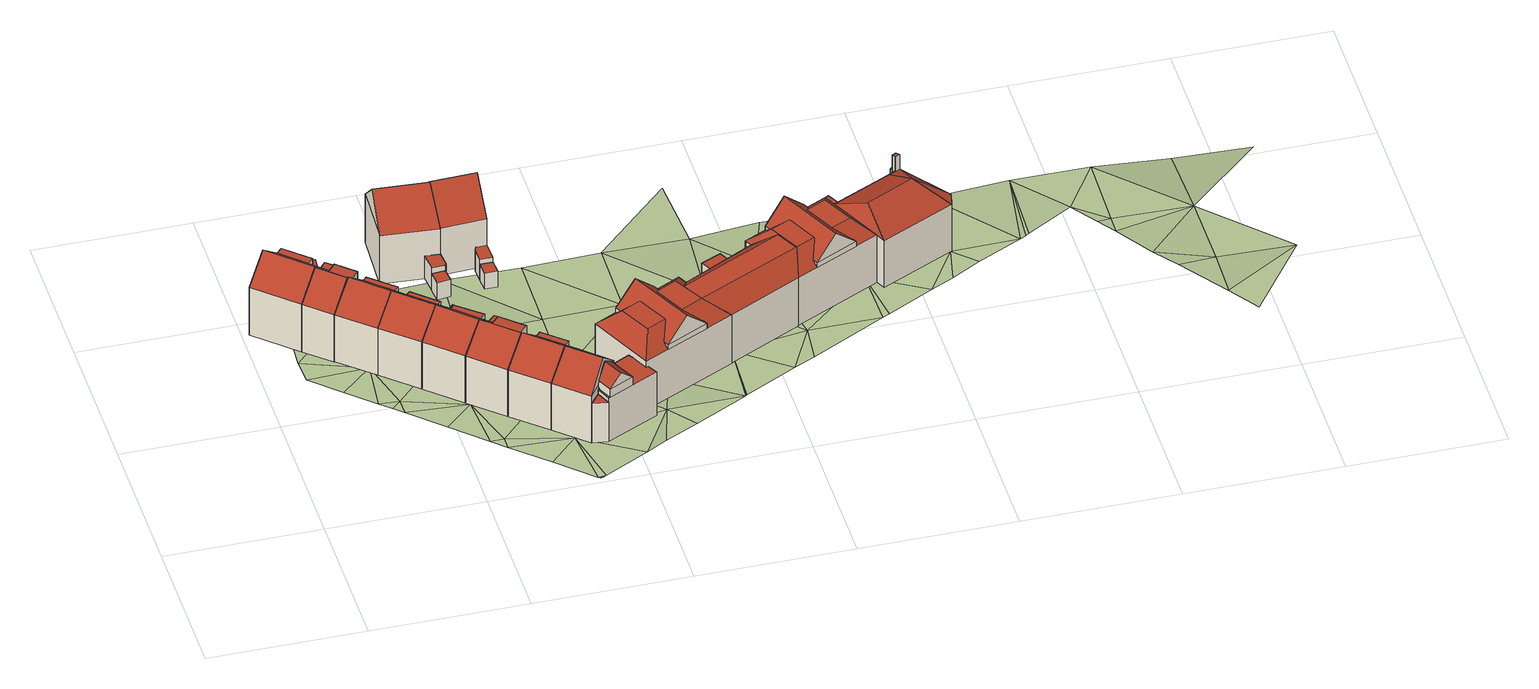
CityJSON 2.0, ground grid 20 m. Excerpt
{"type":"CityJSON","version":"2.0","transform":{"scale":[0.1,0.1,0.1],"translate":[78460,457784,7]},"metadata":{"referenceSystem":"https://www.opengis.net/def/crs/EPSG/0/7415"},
"CityObjects":{
"building1":{"type":"Building","attributes":{"validity":"0"},"children":["building1-1","building1-2","building1-3","building1-4","building1-5"]},
"building1-1":{"type":"BuildingPart","attributes":{"roofType":"1000","RelativeEavesHeight":2.59,"RelativeRidgeHeight":2.59,"AbsoluteEavesHeight":10.77,"AbsoluteRidgeHeight":10.77,"validity":"0"},"parents":["building1"],"geometry":[{"type":"Solid","lod":"2","boundaries":[[[[0,1,2,3]],[[1,4,5,2]],[[4,6,7,5]],[[6,8,9,7]],[[8,10,11,9]],[[10,12,13,11]],[[12,14,15,13]],[[14,16,17,15]],[[16,0,3,17]],[[16,14,12,10,8,6,4,1,0]],[[3,2,5,7,9,11,13,15,17]]]],"semantics":{"surfaces":[{"type":"WallSurface"},{"type":"RoofSurface","Direction":0,"Slope":90},{"type":"GroundSurface"}],"values":[[0,0,0,0,0,0,0,0,0,1,2]]}}]},
"building1-2":{"type":"BuildingPart","attributes":{"roofType":"1000","RelativeEavesHeight":6.98,"RelativeRidgeHeight":6.98,"AbsoluteEavesHeight":15.15,"AbsoluteRidgeHeight":15.15,"validity":"0"},"parents":["building1"],"geometry":[{"type":"Solid","lod":"2","boundaries":[[[[18,19,17,20]],[[19,21,22,17]],[[21,23,24,22]],[[23,18,20,24]],[[23,21,19,18]],[[20,17,22,24]]]],"semantics":{"surfaces":[{"type":"WallSurface"},{"type":"RoofSurface","Direction":0,"Slope":90},{"type":"GroundSurface"}],"values":[[0,0,0,0,1,2]]}}]},
"building1-3":{"type":"BuildingPart","attributes":{"roofType":"1000","RelativeEavesHeight":7.03,"RelativeRidgeHeight":7.03,"AbsoluteEavesHeight":15.15,"AbsoluteRidgeHeight":15.15,"validity":"0"},"parents":["building1"],"geometry":[{"type":"Solid","lod":"2","boundaries":[[[[25,26,27,28]],[[26,29,30,27]],[[29,31,32,30]],[[31,33,34,32]],[[33,25,28,34]],[[33,31,29,26,25]],[[28,27,30,32,34]]]],"semantics":{"surfaces":[{"type":"WallSurface"},{"type":"RoofSurface","Direction":0,"Slope":90},{"type":"GroundSurface"}],"values":[[0,0,0,0,0,1,2]]}}]},
"building1-4":{"type":"BuildingPart","attributes":{"roofType":"1000","RelativeEavesHeight":2.61,"RelativeRidgeHeight":2.61,"AbsoluteEavesHeight":10.77,"AbsoluteRidgeHeight":10.77,"validity":"0"},"parents":["building1"],"geometry":[{"type":"Solid","lod":"2","boundaries":[[[[35,36,20,37]],[[36,38,24,20]],[[38,39,40,24]],[[39,35,37,40]],[[39,38,36,35]],[[37,20,24,40]]]],"semantics":{"surfaces":[{"type":"WallSurface"},{"type":"RoofSurface","Direction":0,"Slope":90},{"type":"GroundSurface"}],"values":[[0,0,0,0,1,2]]}}]},
"building1-5":{"type":"BuildingPart","attributes":{"roofType":"1030","RelativeEavesHeight":7.13,"RelativeRidgeHeight":10.26,"AbsoluteEavesHeight":15.15,"AbsoluteRidgeHeight":18.29,"validity":"0"},"parents":["building1"],"geometry":[{"type":"Solid","lod":"2","boundaries":[[[[41,42,43,44]],[[42,25,45,43]],[[25,21,46,45]],[[21,41,44,46]],[[25,42,47]],[[41,21,48]],[[42,41,48,47]],[[21,25,47,48]],[[44,43,45,46]]]],"semantics":{"surfaces":[{"type":"WallSurface"},{"type":"RoofSurface","Direction":222.06,"Slope":49.34},{"type":"RoofSurface","Direction":42.5,"Slope":49.34},{"type":"GroundSurface"}],"values":[[0,0,0,0,0,0,1,2,3]]}}]},
"building2":{"type":"Building","attributes":{"validity":"0"},"children":["building2-1","building2-2"]},
"building2-1":{"type":"BuildingPart","attributes":{"roofType":"1030","RelativeEavesHeight":7.13,"RelativeRidgeHeight":10.26,"AbsoluteEavesHeight":15.15,"AbsoluteRidgeHeight":18.29,"validity":"0"},"parents":["building2"],"geometry":[{"type":"Solid","lod":"2","boundaries":[[[[49,50,51,52]],[[50,53,54,51]],[[53,41,44,54]],[[41,49,52,44]],[[53,50,55]],[[49,41,56]],[[50,49,56,55]],[[41,53,55,56]],[[52,51,54,44]]]],"semantics":{"surfaces":[{"type":"WallSurface"},{"type":"RoofSurface","Direction":42.51,"Slope":48},{"type":"RoofSurface","Direction":222.06,"Slope":48},{"type":"GroundSurface"}],"values":[[0,0,0,0,0,0,1,2,3]]}}]},
"building2-2":{"type":"BuildingPart","attributes":{"roofType":"1000","RelativeEavesHeight":6.97,"RelativeRidgeHeight":6.97,"AbsoluteEavesHeight":15.15,"AbsoluteRidgeHeight":15.15,"validity":"0"},"parents":["building2"],"geometry":[{"type":"Solid","lod":"2","boundaries":[[[[57,58,59,15]],[[58,60,61,59]],[[60,62,63,61]],[[62,50,64,63]],[[50,49,65,64]],[[49,57,15,65]],[[49,50,62,60,58,57]],[[15,59,61,63,64,65]]]],"semantics":{"surfaces":[{"type":"WallSurface"},{"type":"RoofSurface","Direction":0,"Slope":90},{"type":"GroundSurface"}],"values":[[0,0,0,0,0,0,1,2]]}}]},
"building3":{"type":"Building","attributes":{"validity":"0"},"children":["building3-1","building3-2"]},
"building3-1":{"type":"BuildingPart","attributes":{"roofType":"1030","RelativeEavesHeight":7.09,"RelativeRidgeHeight":10.22,"AbsoluteEavesHeight":15.15,"AbsoluteRidgeHeight":18.29,"validity":"0"},"parents":["building3"],"geometry":[{"type":"Solid","lod":"2","boundaries":[[[[66,53,67,68]],[[53,69,70,67]],[[69,71,72,70]],[[71,66,68,72]],[[69,53,73]],[[66,71,74]],[[53,66,74,73]],[[71,69,73,74]],[[68,67,70,72]]]],"semantics":{"surfaces":[{"type":"WallSurface"},{"type":"RoofSurface","Direction":222.18,"Slope":49.37},{"type":"RoofSurface","Direction":42.86,"Slope":49.37},{"type":"GroundSurface"}],"values":[[0,0,0,0,0,0,1,2,3]]}}]},
"building3-2":{"type":"BuildingPart","attributes":{"roofType":"1010","RelativeEavesHeight":6.64,"RelativeRidgeHeight":6.64,"AbsoluteEavesHeight":14.85,"AbsoluteRidgeHeight":14.85,"validity":"0"},"parents":["building3"],"geometry":[{"type":"Solid","lod":"2","boundaries":[[[[75,76,77,78]],[[76,79,80,77]],[[79,81,82,80]],[[81,75,78,82]],[[81,79,76,75]],[[78,77,80,82]]]],"semantics":{"surfaces":[{"type":"WallSurface"},{"type":"RoofSurface","Direction":0,"Slope":90},{"type":"GroundSurface"}],"values":[[0,0,0,0,1,2]]}}]},
"building4":{"type":"Building","attributes":{"validity":"0"},"children":["building4-1","building4-2","building4-3"]},
"building4-1":{"type":"BuildingPart","attributes":{"roofType":"1000","RelativeEavesHeight":6.62,"RelativeRidgeHeight":6.62,"AbsoluteEavesHeight":14.82,"AbsoluteRidgeHeight":14.82,"validity":"0"},"parents":["building4"],"geometry":[{"type":"Solid","lod":"2","boundaries":[[[[83,84,85,86]],[[84,87,88,85]],[[87,89,90,88]],[[89,83,86,90]],[[89,87,84,83]],[[86,85,88,90]]]],"semantics":{"surfaces":[{"type":"WallSurface"},{"type":"RoofSurface","Direction":0,"Slope":90},{"type":"GroundSurface"}],"values":[[0,0,0,0,1,2]]}}]},
"building4-2":{"type":"BuildingPart","attributes":{"roofType":"1030","RelativeEavesHeight":7.1,"RelativeRidgeHeight":10.23,"AbsoluteEavesHeight":15.15,"AbsoluteRidgeHeight":18.29,"validity":"0"},"parents":["building4"],"geometry":[{"type":"Solid","lod":"2","boundaries":[[[[91,66,68,92]],[[66,71,72,68]],[[71,93,94,72]],[[93,91,92,94]],[[71,66,74]],[[91,93,95]],[[66,91,95,74]],[[93,71,74,95]],[[92,68,72,94]]]],"semantics":{"surfaces":[{"type":"WallSurface"},{"type":"RoofSurface","Direction":221.89,"Slope":49.06},{"type":"RoofSurface","Direction":41.99,"Slope":49.06},{"type":"GroundSurface"}],"values":[[0,0,0,0,0,0,1,2,3]]}}]},
"building4-3":{"type":"BuildingPart","attributes":{"roofType":"1000","RelativeEavesHeight":6.62,"RelativeRidgeHeight":6.62,"AbsoluteEavesHeight":14.81,"AbsoluteRidgeHeight":14.81,"validity":"0"},"parents":["building4"],"geometry":[{"type":"Solid","lod":"2","boundaries":[[[[96,97,98,99]],[[97,100,101,98]],[[100,102,103,101]],[[102,96,99,103]],[[102,100,97,96]],[[99,98,101,103]]]],"semantics":{"surfaces":[{"type":"WallSurface"},{"type":"RoofSurface","Direction":0,"Slope":90},{"type":"GroundSurface"}],"values":[[0,0,0,0,1,2]]}}]},
"building5":{"type":"Building","attributes":{"validity":"0"},"children":["building5-1","building5-2","building5-3"]},
"building5-1":{"type":"BuildingPart","attributes":{"roofType":"1000","RelativeEavesHeight":6.62,"RelativeRidgeHeight":6.62,"AbsoluteEavesHeight":14.81,"AbsoluteRidgeHeight":14.81,"validity":"0"},"parents":["building5"],"geometry":[{"type":"Solid","lod":"2","boundaries":[[[[102,100,101,103]],[[100,104,105,101]],[[104,106,107,105]],[[106,102,103,107]],[[106,104,100,102]],[[103,101,105,107]]]],"semantics":{"surfaces":[{"type":"WallSurface"},{"type":"RoofSurface","Direction":0,"Slope":90},{"type":"GroundSurface"}],"values":[[0,0,0,0,1,2]]}}]},
"building5-2":{"type":"BuildingPart","attributes":{"roofType":"1000","RelativeEavesHeight":6.96,"RelativeRidgeHeight":6.96,"AbsoluteEavesHeight":15.15,"AbsoluteRidgeHeight":15.15,"validity":"0"},"parents":["building5"],"geometry":[{"type":"Solid","lod":"2","boundaries":[[[[108,109,110,111]],[[109,112,113,110]],[[112,114,115,113]],[[114,108,111,115]],[[114,112,109,108]],[[111,110,113,115]]]],"semantics":{"surfaces":[{"type":"WallSurface"},{"type":"RoofSurface","Direction":0,"Slope":90},{"type":"GroundSurface"}],"values":[[0,0,0,0,1,2]]}}]},
"building5-3":{"type":"BuildingPart","attributes":{"roofType":"1030","RelativeEavesHeight":7.1,"RelativeRidgeHeight":10.23,"AbsoluteEavesHeight":15.15,"AbsoluteRidgeHeight":18.29,"validity":"0"},"parents":["building5"],"geometry":[{"type":"Solid","lod":"2","boundaries":[[[[116,91,92,117]],[[91,93,94,92]],[[93,114,118,94]],[[114,116,117,118]],[[93,91,95]],[[116,114,119]],[[91,116,119,95]],[[114,93,95,119]],[[117,92,94,118]]]],"semantics":{"surfaces":[{"type":"WallSurface"},{"type":"RoofSurface","Direction":222.17,"Slope":49.16},{"type":"RoofSurface","Direction":42.84,"Slope":49.16},{"type":"GroundSurface"}],"values":[[0,0,0,0,0,0,1,2,3]]}}]},
"building6":{"type":"Building","attributes":{"validity":"0"},"children":["building6-1","building6-2","building6-3","building6-4"]},
"building6-1":{"type":"BuildingPart","attributes":{"roofType":"1000","RelativeEavesHeight":6.96,"RelativeRidgeHeight":6.96,"AbsoluteEavesHeight":15.15,"AbsoluteRidgeHeight":15.15,"validity":"0"},"parents":["building6"],"geometry":[{"type":"Solid","lod":"2","boundaries":[[[[120,121,122,123]],[[121,112,113,122]],[[112,124,125,113]],[[124,120,123,125]],[[124,112,121,120]],[[123,122,113,125]]]],"semantics":{"surfaces":[{"type":"WallSurface"},{"type":"RoofSurface","Direction":0,"Slope":90},{"type":"GroundSurface"}],"values":[[0,0,0,0,1,2]]}}]},
"building6-2":{"type":"BuildingPart","attributes":{"roofType":"1030","RelativeEavesHeight":7.1,"RelativeRidgeHeight":10.23,"AbsoluteEavesHeight":15.15,"AbsoluteRidgeHeight":18.29,"validity":"0"},"parents":["building6"],"geometry":[{"type":"Solid","lod":"2","boundaries":[[[[121,126,127,128]],[[126,129,130,127]],[[129,116,117,130]],[[116,121,128,117]],[[129,126,131]],[[121,116,119]],[[126,121,119,131]],[[116,129,131,119]],[[128,127,130,117]]]],"semantics":{"surfaces":[{"type":"WallSurface"},{"type":"RoofSurface","Direction":42.23,"Slope":48.13},{"type":"RoofSurface","Direction":221.96,"Slope":48.13},{"type":"GroundSurface"}],"values":[[0,0,0,0,0,0,1,2,3]]}}]},
"building6-3":{"type":"BuildingPart","attributes":{"roofType":"1000","RelativeEavesHeight":2.85,"RelativeRidgeHeight":2.85,"AbsoluteEavesHeight":11.05,"AbsoluteRidgeHeight":11.05,"validity":"0"},"parents":["building6"],"geometry":[{"type":"Solid","lod":"2","boundaries":[[[[132,133,134,135]],[[133,136,123,134]],[[136,137,125,123]],[[137,132,135,125]],[[137,136,133,132]],[[135,134,123,125]]]],"semantics":{"surfaces":[{"type":"WallSurface"},{"type":"RoofSurface","Direction":0,"Slope":90},{"type":"GroundSurface"}],"values":[[0,0,0,0,1,2]]}}]},
"building6-4":{"type":"BuildingPart","attributes":{"roofType":"1000","RelativeEavesHeight":2.5,"RelativeRidgeHeight":2.5,"AbsoluteEavesHeight":10.72,"AbsoluteRidgeHeight":10.72,"validity":"0"},"parents":["building6"],"geometry":[{"type":"Solid","lod":"2","boundaries":[[[[138,139,140,141]],[[139,142,143,140]],[[142,144,145,143]],[[144,138,141,145]],[[144,142,139,138]],[[141,140,143,145]]]],"semantics":{"surfaces":[{"type":"WallSurface"},{"type":"RoofSurface","Direction":0,"Slope":90},{"type":"GroundSurface"}],"values":[[0,0,0,0,1,2]]}}]},
"building7":{"type":"Building","attributes":{"validity":"0"},"children":["building7-1","building7-2","building7-3"]},
"building7-1":{"type":"BuildingPart","attributes":{"roofType":"1000","RelativeEavesHeight":2.64,"RelativeRidgeHeight":2.64,"AbsoluteEavesHeight":11.13,"AbsoluteRidgeHeight":11.13,"validity":"0"},"parents":["building7"],"geometry":[{"type":"Solid","lod":"2","boundaries":[[[[146,147,148,149]],[[147,150,151,148]],[[150,152,153,151]],[[152,146,149,153]],[[152,150,147,146]],[[149,148,151,153]]]],"semantics":{"surfaces":[{"type":"WallSurface"},{"type":"RoofSurface","Direction":0,"Slope":90},{"type":"GroundSurface"}],"values":[[0,0,0,0,1,2]]}}]},
"building7-2":{"type":"BuildingPart","attributes":{"roofType":"1000","RelativeEavesHeight":3.37,"RelativeRidgeHeight":3.37,"AbsoluteEavesHeight":11.93,"AbsoluteRidgeHeight":11.93,"validity":"0"},"parents":["building7"],"geometry":[{"type":"Solid","lod":"2","boundaries":[[[[154,155,156,157]],[[155,158,159,156]],[[158,160,161,159]],[[160,162,163,161]],[[162,164,165,163]],[[164,166,167,165]],[[166,154,157,167]],[[166,164,162,160,158,155,154]],[[157,156,159,161,163,165,167]]]],"semantics":{"surfaces":[{"type":"WallSurface"},{"type":"RoofSurface","Direction":0,"Slope":90},{"type":"GroundSurface"}],"values":[[0,0,0,0,0,0,0,1,2]]}}]},
"building7-3":{"type":"BuildingPart","attributes":{"roofType":"1030","RelativeEavesHeight":7.33,"RelativeRidgeHeight":11.29,"AbsoluteEavesHeight":15.74,"AbsoluteRidgeHeight":19.7,"validity":"0"},"parents":["building7"],"geometry":[{"type":"Solid","lod":"2","boundaries":[[[[168,169,170,171]],[[169,172,173,170]],[[172,174,175,173]],[[174,168,171,175]],[[172,169,176]],[[168,174,177]],[[169,168,177,176]],[[174,172,176,177]],[[171,170,173,175]]]],"semantics":{"surfaces":[{"type":"WallSurface"},{"type":"RoofSurface","Direction":184.37,"Slope":45.73},{"type":"RoofSurface","Direction":4.21,"Slope":45.73},{"type":"GroundSurface"}],"values":[[0,0,0,0,0,0,1,2,3]]}}]},
"building8":{"type":"Building","attributes":{"validity":"0"},"children":["building8-1","building8-2"]},
"building8-1":{"type":"BuildingPart","attributes":{"roofType":"1030","RelativeEavesHeight":7.09,"RelativeRidgeHeight":10.22,"AbsoluteEavesHeight":15.15,"AbsoluteRidgeHeight":18.29,"validity":"0"},"parents":["building8"],"geometry":[{"type":"Solid","lod":"2","boundaries":[[[[178,129,130,179]],[[129,180,181,130]],[[180,182,183,181]],[[182,178,179,183]],[[180,129,184]],[[178,182,185]],[[129,178,185,184]],[[182,180,184,185]],[[179,130,181,183]]]],"semantics":{"surfaces":[{"type":"WallSurface"},{"type":"RoofSurface","Direction":221.71,"Slope":48.97},{"type":"RoofSurface","Direction":41.44,"Slope":48.97},{"type":"GroundSurface"}],"values":[[0,0,0,0,0,0,1,2,3]]}}]},
"building8-2":{"type":"BuildingPart","attributes":{"roofType":"1010","RelativeEavesHeight":6.63,"RelativeRidgeHeight":6.63,"AbsoluteEavesHeight":14.85,"AbsoluteRidgeHeight":14.85,"validity":"0"},"parents":["building8"],"geometry":[{"type":"Solid","lod":"2","boundaries":[[[[186,187,135,188]],[[187,189,190,135]],[[189,191,192,190]],[[191,186,188,192]],[[191,189,187,186]],[[188,135,190,192]]]],"semantics":{"surfaces":[{"type":"WallSurface"},{"type":"RoofSurface","Direction":0,"Slope":90},{"type":"GroundSurface"}],"values":[[0,0,0,0,1,2]]}}]},
"building9":{"type":"Building","attributes":{"validity":"0"},"children":["building9-1","building9-2","building9-3","building9-4"]},
"building9-1":{"type":"BuildingPart","attributes":{"roofType":"1000","RelativeEavesHeight":5.97,"RelativeRidgeHeight":5.97,"AbsoluteEavesHeight":14.05,"AbsoluteRidgeHeight":14.05,"validity":"0"},"parents":["building9"],"geometry":[{"type":"Solid","lod":"2","boundaries":[[[[193,194,195,196]],[[194,197,198,195]],[[197,193,196,198]],[[197,194,193]],[[196,195,198]]]],"semantics":{"surfaces":[{"type":"WallSurface"},{"type":"RoofSurface","Direction":0,"Slope":90},{"type":"GroundSurface"}],"values":[[0,0,0,1,2]]}}]},
"building9-2":{"type":"BuildingPart","attributes":{"roofType":"1000","RelativeEavesHeight":6.56,"RelativeRidgeHeight":6.56,"AbsoluteEavesHeight":14.65,"AbsoluteRidgeHeight":14.65,"validity":"0"},"parents":["building9"],"geometry":[{"type":"Solid","lod":"2","boundaries":[[[[199,200,201,202]],[[200,203,204,201]],[[203,205,206,204]],[[205,207,196,206]],[[207,208,198,196]],[[208,199,202,198]],[[208,207,205,203,200,199]],[[202,201,204,206,196,198]]]],"semantics":{"surfaces":[{"type":"WallSurface"},{"type":"RoofSurface","Direction":0,"Slope":90},{"type":"GroundSurface"}],"values":[[0,0,0,0,0,0,1,2]]}}]},
"building9-3":{"type":"BuildingPart","attributes":{"roofType":"1030","RelativeEavesHeight":1.22,"RelativeRidgeHeight":2.89,"AbsoluteEavesHeight":15.87,"AbsoluteRidgeHeight":17.55,"validity":"0"},"parents":["building9"],"geometry":[{"type":"Solid","lod":"2","boundaries":[[[[209,210,211,212]],[[210,213,214,211]],[[213,215,216,214]],[[215,209,212,216]],[[213,210,217]],[[209,215,218]],[[210,209,218,217]],[[215,213,217,218]],[[212,211,214,216]]]],"semantics":{"surfaces":[{"type":"WallSurface"},{"type":"RoofSurface","Direction":244.56,"Slope":45.91},{"type":"RoofSurface","Direction":63.97,"Slope":46.84},{"type":"GroundSurface"}],"values":[[0,0,0,0,0,0,1,2,3]]}}]},
"building9-4":{"type":"BuildingPart","attributes":{"roofType":"1030","RelativeEavesHeight":7.08,"RelativeRidgeHeight":10.21,"AbsoluteEavesHeight":15.15,"AbsoluteRidgeHeight":18.29,"validity":"0"},"parents":["building9"],"geometry":[{"type":"Solid","lod":"2","boundaries":[[[[219,178,179,195]],[[178,182,183,179]],[[182,220,202,183]],[[220,219,195,202]],[[182,178,185]],[[219,220,221]],[[178,219,221,185]],[[220,182,185,221]],[[195,179,183,202]]]],"semantics":{"surfaces":[{"type":"WallSurface"},{"type":"RoofSurface","Direction":221.72,"Slope":49.16},{"type":"RoofSurface","Direction":41.46,"Slope":49.17},{"type":"GroundSurface"}],"values":[[0,0,0,0,0,0,1,2,3]]}}]},
"building10":{"type":"Building","attributes":{"validity":"0"},"children":["building10-1","building10-2","building10-3"]},
"building10-1":{"type":"BuildingPart","attributes":{"roofType":"1030","RelativeEavesHeight":7.14,"RelativeRidgeHeight":11.1,"AbsoluteEavesHeight":15.74,"AbsoluteRidgeHeight":19.7,"validity":"0"},"parents":["building10"],"geometry":[{"type":"Solid","lod":"2","boundaries":[[[[222,223,159,224]],[[223,174,225,159]],[[174,226,227,225]],[[226,222,224,227]],[[174,223,228]],[[222,226,229]],[[223,222,229,228]],[[226,174,228,229]],[[224,159,225,227]]]],"semantics":{"surfaces":[{"type":"WallSurface"},{"type":"RoofSurface","Direction":177.85,"Slope":45.54},{"type":"RoofSurface","Direction":358.1,"Slope":45.54},{"type":"GroundSurface"}],"values":[[0,0,0,0,0,0,1,2,3]]}}]},
"building10-2":{"type":"BuildingPart","attributes":{"roofType":"1000","RelativeEavesHeight":2.43,"RelativeRidgeHeight":2.43,"AbsoluteEavesHeight":11.08,"AbsoluteRidgeHeight":11.08,"validity":"0"},"parents":["building10"],"geometry":[{"type":"Solid","lod":"2","boundaries":[[[[230,231,232,233]],[[231,234,235,232]],[[234,236,237,235]],[[236,230,233,237]],[[236,234,231,230]],[[233,232,235,237]]]],"semantics":{"surfaces":[{"type":"WallSurface"},{"type":"RoofSurface","Direction":0,"Slope":90},{"type":"GroundSurface"}],"values":[[0,0,0,0,1,2]]}}]},
"building10-3":{"type":"BuildingPart","attributes":{"roofType":"1000","RelativeEavesHeight":3.12,"RelativeRidgeHeight":3.12,"AbsoluteEavesHeight":11.78,"AbsoluteRidgeHeight":11.78,"validity":"0"},"parents":["building10"],"geometry":[{"type":"Solid","lod":"2","boundaries":[[[[238,239,240,235]],[[239,241,242,240]],[[241,243,244,242]],[[243,245,237,244]],[[245,238,235,237]],[[245,243,241,239,238]],[[235,240,242,244,237]]]],"semantics":{"surfaces":[{"type":"WallSurface"},{"type":"RoofSurface","Direction":0,"Slope":90},{"type":"GroundSurface"}],"values":[[0,0,0,0,0,1,2]]}}]},
"building11":{"type":"Building","attributes":{"validity":"0"},"children":["building11-1","building11-2","building11-3","building11-4"]},
"building11-1":{"type":"BuildingPart","attributes":{"roofType":"1030","RelativeEavesHeight":0.696,"RelativeRidgeHeight":3.54,"AbsoluteEavesHeight":16.29,"AbsoluteRidgeHeight":19.13,"validity":"0"},"parents":["building11"],"geometry":[{"type":"Solid","lod":"2","boundaries":[[[[246,247,248,249]],[[247,250,251,248]],[[250,252,253,251]],[[252,246,249,253]],[[250,247,254]],[[246,252,255]],[[247,246,255,254]],[[252,250,254,255]],[[249,248,251,253]]]],"semantics":{"surfaces":[{"type":"WallSurface"},{"type":"RoofSurface","Direction":63.84,"Slope":47.26},{"type":"RoofSurface","Direction":243.71,"Slope":47.07},{"type":"GroundSurface"}],"values":[[0,0,0,0,0,0,1,2,3]]}}]},
"building11-2":{"type":"BuildingPart","attributes":{"roofType":"1000","RelativeEavesHeight":2.5,"RelativeRidgeHeight":2.5,"AbsoluteEavesHeight":10.72,"AbsoluteRidgeHeight":10.72,"validity":"0"},"parents":["building11"],"geometry":[{"type":"Solid","lod":"2","boundaries":[[[[256,257,258,259]],[[257,260,261,258]],[[260,262,263,261]],[[262,264,265,263]],[[264,266,267,265]],[[266,268,269,267]],[[268,270,271,269]],[[270,272,273,271]],[[272,256,259,273]],[[272,270,268,266,264,262,260,257,256]],[[258,261,263,265,267,269,271,273,259]]]],"semantics":{"surfaces":[{"type":"WallSurface"},{"type":"RoofSurface","Direction":0,"Slope":90},{"type":"GroundSurface"}],"values":[[0,0,0,0,0,0,0,0,0,1,2]]}}]},
"building11-3":{"type":"BuildingPart","attributes":{"roofType":"1040","RelativeEavesHeight":7.42,"RelativeRidgeHeight":9.76,"AbsoluteEavesHeight":15.59,"AbsoluteRidgeHeight":17.93,"validity":"0"},"parents":["building11"],"geometry":[{"type":"Solid","lod":"2","boundaries":[[[[274,275,276,277]],[[275,278,259,276]],[[278,279,280,259]],[[279,274,277,280]],[[275,274,281,282]],[[278,275,282,283]],[[279,278,283,284]],[[274,279,284,281]],[[283,282,281,284]],[[277,276,259,280]]]],"semantics":{"surfaces":[{"type":"WallSurface"},{"type":"RoofSurface","Direction":153.61,"Slope":45.57},{"type":"RoofSurface","Direction":244.16,"Slope":43.76},{"type":"RoofSurface","Direction":333.46,"Slope":46.23},{"type":"RoofSurface","Direction":63.61,"Slope":47.9},{"type":"RoofSurface","Direction":153.33,"Slope":90},{"type":"GroundSurface"}],"values":[[0,0,0,0,1,2,3,4,5,6]]}}]},
"building11-4":{"type":"BuildingPart","attributes":{"roofType":"1000","RelativeEavesHeight":3.29,"RelativeRidgeHeight":3.29,"AbsoluteEavesHeight":11.74,"AbsoluteRidgeHeight":11.74,"validity":"0"},"parents":["building11"],"geometry":[{"type":"Solid","lod":"2","boundaries":[[[[285,286,287,288]],[[286,289,290,287]],[[289,291,292,290]],[[291,293,294,292]],[[293,295,296,294]],[[295,297,298,296]],[[297,299,300,298]],[[299,285,288,300]],[[299,297,295,293,291,289,286,285]],[[288,287,290,292,294,296,298,300]]]],"semantics":{"surfaces":[{"type":"WallSurface"},{"type":"RoofSurface","Direction":0,"Slope":90},{"type":"GroundSurface"}],"values":[[0,0,0,0,0,0,0,0,1,2]]}}]},
"building12":{"type":"Building","attributes":{"validity":"0"},"children":["building12-1","building12-2","building12-3"]},
"building12-1":{"type":"BuildingPart","attributes":{"roofType":"1040","RelativeEavesHeight":7.26,"RelativeRidgeHeight":9.6,"AbsoluteEavesHeight":15.59,"AbsoluteRidgeHeight":17.93,"validity":"0"},"parents":["building12"],"geometry":[{"type":"Solid","lod":"2","boundaries":[[[[301,274,302,303]],[[274,304,305,302]],[[304,306,307,305]],[[306,301,303,307]],[[274,301,308,281]],[[304,274,281,309]],[[306,304,309,310]],[[301,306,310,308]],[[309,281,308,310]],[[303,302,305,307]]]],"semantics":{"surfaces":[{"type":"WallSurface"},{"type":"RoofSurface","Direction":154.05,"Slope":45.28},{"type":"RoofSurface","Direction":243.63,"Slope":-47.82},{"type":"RoofSurface","Direction":332.98,"Slope":48.8},{"type":"RoofSurface","Direction":63.53,"Slope":-38.4},{"type":"RoofSurface","Direction":0,"Slope":90},{"type":"GroundSurface"}],"values":[[0,0,0,0,1,2,3,4,5,6]]}}]},
"building12-2":{"type":"BuildingPart","attributes":{"roofType":"1000","RelativeEavesHeight":2.48,"RelativeRidgeHeight":2.48,"AbsoluteEavesHeight":10.9,"AbsoluteRidgeHeight":10.9,"validity":"0"},"parents":["building12"],"geometry":[{"type":"Solid","lod":"2","boundaries":[[[[311,312,313,314]],[[312,315,316,313]],[[315,317,318,316]],[[317,311,314,318]],[[317,315,312,311]],[[314,313,316,318]]]],"semantics":{"surfaces":[{"type":"WallSurface"},{"type":"RoofSurface","Direction":0,"Slope":90},{"type":"GroundSurface"}],"values":[[0,0,0,0,1,2]]}}]},
"building12-3":{"type":"BuildingPart","attributes":{"roofType":"1000","RelativeEavesHeight":2.05,"RelativeRidgeHeight":2.05,"AbsoluteEavesHeight":10.46,"AbsoluteRidgeHeight":10.46,"validity":"0"},"parents":["building12"],"geometry":[{"type":"Solid","lod":"2","boundaries":[[[[319,320,321,322]],[[320,323,324,321]],[[323,325,326,324]],[[325,319,322,326]],[[325,323,320,319]],[[322,321,324,326]]]],"semantics":{"surfaces":[{"type":"WallSurface"},{"type":"RoofSurface","Direction":0,"Slope":90},{"type":"GroundSurface"}],"values":[[0,0,0,0,1,2]]}}]},
"building13":{"type":"Building","attributes":{"validity":"0"},"children":["building13-1","building13-2","building13-3","building13-4"]},
"building13-1":{"type":"BuildingPart","attributes":{"roofType":"1030","RelativeEavesHeight":0.704,"RelativeRidgeHeight":3.57,"AbsoluteEavesHeight":16.29,"AbsoluteRidgeHeight":19.16,"validity":"0"},"parents":["building13"],"geometry":[{"type":"Solid","lod":"2","boundaries":[[[[327,328,329,330]],[[328,331,332,329]],[[331,333,334,332]],[[333,327,330,334]],[[331,328,335]],[[327,333,336]],[[328,327,336,335]],[[333,331,335,336]],[[330,329,332,334]]]],"semantics":{"surfaces":[{"type":"WallSurface"},{"type":"RoofSurface","Direction":63.81,"Slope":46.84},{"type":"RoofSurface","Direction":243.76,"Slope":46.61},{"type":"GroundSurface"}],"values":[[0,0,0,0,0,0,1,2,3]]}}]},
"building13-2":{"type":"BuildingPart","attributes":{"roofType":"1040","RelativeEavesHeight":7.22,"RelativeRidgeHeight":9.56,"AbsoluteEavesHeight":15.59,"AbsoluteRidgeHeight":17.93,"validity":"0"},"parents":["building13"],"geometry":[{"type":"Solid","lod":"2","boundaries":[[[[337,338,339,340]],[[338,341,342,339]],[[341,301,343,342]],[[301,337,340,343]],[[338,337,344,345]],[[341,338,345,346]],[[301,341,346,308]],[[337,301,308,344]],[[346,345,344,308]],[[340,339,342,343]]]],"semantics":{"surfaces":[{"type":"WallSurface"},{"type":"RoofSurface","Direction":333.92,"Slope":48.02},{"type":"RoofSurface","Direction":64.36,"Slope":42.7},{"type":"RoofSurface","Direction":153.77,"Slope":44.66},{"type":"RoofSurface","Direction":243.48,"Slope":38.27},{"type":"RoofSurface","Direction":0,"Slope":90},{"type":"GroundSurface"}],"values":[[0,0,0,0,1,2,3,4,5,6]]}}]},
"building13-3":{"type":"BuildingPart","attributes":{"roofType":"1000","RelativeEavesHeight":6.91,"RelativeRidgeHeight":6.91,"AbsoluteEavesHeight":15.57,"AbsoluteRidgeHeight":15.57,"validity":"0"},"parents":["building13"],"geometry":[{"type":"Solid","lod":"2","boundaries":[[[[338,347,348,349]],[[347,350,351,348]],[[350,352,353,351]],[[352,338,349,353]],[[352,350,347,338]],[[349,348,351,353]]]],"semantics":{"surfaces":[{"type":"WallSurface"},{"type":"RoofSurface","Direction":47.97,"Slope":90},{"type":"GroundSurface"}],"values":[[0,0,0,0,1,2]]}}]},
"building13-4":{"type":"BuildingPart","attributes":{"roofType":"1000","RelativeEavesHeight":3.3,"RelativeRidgeHeight":3.3,"AbsoluteEavesHeight":11.82,"AbsoluteRidgeHeight":11.82,"validity":"0"},"parents":["building13"],"geometry":[{"type":"Solid","lod":"2","boundaries":[[[[354,355,356,357]],[[355,358,359,356]],[[358,360,361,359]],[[360,354,357,361]],[[360,358,355,354]],[[357,356,359,361]]]],"semantics":{"surfaces":[{"type":"WallSurface"},{"type":"RoofSurface","Direction":152.71,"Slope":90},{"type":"GroundSurface"}],"values":[[0,0,0,0,1,2]]}}]},
"building14":{"type":"Building","attributes":{"validity":"0"},"children":["building14-1","building14-2","building14-3","building14-4","building14-5","building14-6"]},
"building14-1":{"type":"BuildingPart","attributes":{"roofType":"1000","RelativeEavesHeight":6.77,"RelativeRidgeHeight":6.77,"AbsoluteEavesHeight":15.57,"AbsoluteRidgeHeight":15.57,"validity":"0"},"parents":["building14"],"geometry":[{"type":"Solid","lod":"2","boundaries":[[[[362,363,364,365]],[[363,366,367,364]],[[366,362,365,367]],[[366,363,362]],[[365,364,367]]]],"semantics":{"surfaces":[{"type":"WallSurface"},{"type":"RoofSurface","Direction":0,"Slope":90},{"type":"GroundSurface"}],"values":[[0,0,0,1,2]]}}]},
"building14-2":{"type":"BuildingPart","attributes":{"roofType":"1000","RelativeEavesHeight":6.76,"RelativeRidgeHeight":6.76,"AbsoluteEavesHeight":15.57,"AbsoluteRidgeHeight":15.57,"validity":"0"},"parents":["building14"],"geometry":[{"type":"Solid","lod":"2","boundaries":[[[[368,369,370,371]],[[369,372,373,370]],[[372,374,375,373]],[[374,368,371,375]],[[374,372,369,368]],[[371,370,373,375]]]],"semantics":{"surfaces":[{"type":"WallSurface"},{"type":"RoofSurface","Direction":0,"Slope":90},{"type":"GroundSurface"}],"values":[[0,0,0,0,1,2]]}}]},
"building14-3":{"type":"BuildingPart","attributes":{"roofType":"1000","RelativeEavesHeight":8.97,"RelativeRidgeHeight":8.97,"AbsoluteEavesHeight":17.77,"AbsoluteRidgeHeight":17.77,"validity":"0"},"parents":["building14"],"geometry":[{"type":"Solid","lod":"2","boundaries":[[[[376,377,375,364]],[[377,378,373,375]],[[378,379,380,373]],[[379,381,367,380]],[[381,376,364,367]],[[381,379,378,377,376]],[[364,375,373,380,367]]]],"semantics":{"surfaces":[{"type":"WallSurface"},{"type":"RoofSurface","Direction":0,"Slope":90},{"type":"GroundSurface"}],"values":[[0,0,0,0,0,1,2]]}}]},
"building14-4":{"type":"BuildingPart","attributes":{"roofType":"1000","RelativeEavesHeight":3.3,"RelativeRidgeHeight":3.3,"AbsoluteEavesHeight":12.07,"AbsoluteRidgeHeight":12.07,"validity":"0"},"parents":["building14"],"geometry":[{"type":"Solid","lod":"2","boundaries":[[[[382,383,384,385]],[[383,386,387,384]],[[386,388,389,387]],[[388,390,365,389]],[[390,382,385,365]],[[390,388,386,383,382]],[[385,384,387,389,365]]]],"semantics":{"surfaces":[{"type":"WallSurface"},{"type":"RoofSurface","Direction":0,"Slope":90},{"type":"GroundSurface"}],"values":[[0,0,0,0,0,1,2]]}}]},
"building14-5":{"type":"BuildingPart","attributes":{"roofType":"1040","RelativeEavesHeight":7.08,"RelativeRidgeHeight":9.36,"AbsoluteEavesHeight":15.57,"AbsoluteRidgeHeight":17.86,"validity":"0"},"parents":["building14"],"geometry":[{"type":"Solid","lod":"2","boundaries":[[[[391,392,393,394]],[[392,352,395,393]],[[352,396,397,395]],[[396,391,394,397]],[[352,392,398]],[[391,396,399]],[[392,391,399,398]],[[396,352,398,399]],[[394,393,395,397]]]],"semantics":{"surfaces":[{"type":"WallSurface"},{"type":"RoofSurface","Direction":244.66,"Slope":29.37},{"type":"RoofSurface","Direction":52.3,"Slope":28.86},{"type":"RoofSurface","Direction":153.96,"Slope":63.3},{"type":"RoofSurface","Direction":334.06,"Slope":63.3},{"type":"GroundSurface"}],"values":[[0,0,0,0,1,2,3,4,5]]}}]},
"building14-6":{"type":"BuildingPart","attributes":{"roofType":"1120","RelativeEavesHeight":6.96,"RelativeRidgeHeight":9.25,"AbsoluteEavesHeight":15.57,"AbsoluteRidgeHeight":17.86,"validity":"0"},"parents":["building14"],"geometry":[{"type":"Solid","lod":"2","boundaries":[[[[391,396,400,401]],[[396,402,403,400]],[[402,404,405,403]],[[404,391,401,405]],[[396,391,399]],[[402,396,399]],[[404,402,399]],[[391,404,399]],[[401,400,403,405]]]],"semantics":{"surfaces":[{"type":"WallSurface"},{"type":"RoofSurface","Direction":232.29,"Slope":-28.86},{"type":"RoofSurface","Direction":334.11,"Slope":63.26},{"type":"RoofSurface","Direction":53.45,"Slope":50.3},{"type":"RoofSurface","Direction":103.37,"Slope":63.58},{"type":"GroundSurface"}],"values":[[0,0,0,0,1,2,3,4,5]]}}]},
"terrain1":{"type":"TINRelief","attributes":{"validity":"0"},"geometry":[{"type":"CompositeSurface","lod":"2","boundaries":[[[406,407,408]],[[408,409,406]],[[410,406,409]],[[411,412,410]],[[413,407,414]],[[410,412,406]],[[411,415,412]],[[407,406,414]],[[416,412,415]],[[415,417,416]],[[406,412,418]],[[419,416,417]],[[414,406,418]],[[420,421,419]],[[419,421,416]],[[412,416,418]],[[422,421,420]],[[420,423,422]],[[416,421,424]],[[414,418,425]],[[426,422,423]],[[418,416,424]],[[426,427,428]],[[428,429,426]],[[426,429,422]],[[421,422,424]],[[430,422,429]],[[425,418,431]],[[418,424,431]],[[424,422,432]],[[422,430,432]],[[425,431,433]],[[430,434,432]],[[431,424,435]],[[424,432,436]],[[437,432,434]],[[433,431,435]],[[424,436,435]],[[438,432,437]],[[432,438,436]],[[433,435,439]],[[435,436,440]],[[438,440,436]],[[439,435,441]],[[438,442,440]],[[442,443,440]],[[435,440,441]],[[444,440,443]],[[439,441,445]],[[439,445,446]],[[441,440,447]],[[440,444,447]],[[445,441,448]],[[444,449,447]],[[441,447,448]],[[445,448,450]],[[451,447,449]],[[448,447,452]],[[452,447,451]],[[450,448,453]],[[448,452,453]],[[451,454,452]],[[455,452,454]],[[453,452,456]],[[456,452,455]],[[455,457,456]],[[453,456,458]],[[459,456,457]],[[456,459,460]],[[458,456,460]],[[460,461,458]],[[460,462,461]],[[462,463,461]],[[464,461,463]],[[461,464,465]],[[466,467,464]],[[468,467,466]],[[464,467,465]],[[469,467,468]],[[468,470,469]],[[471,472,470]],[[465,467,469]],[[473,472,471]],[[470,472,469]],[[465,469,474]],[[473,475,476]],[[476,472,473]],[[469,472,476]],[[474,469,477]]]}]}
},
"vertices":[
[88,419,38],[96,428,38],[96,428,12],[88,419,12],[93,430,38],[93,430,12],[93,459,38],[93,459,12],[113,462,38],[113,462,12],[111,434,38],[111,434,12],[143,414,38],[143,414,12],[118,395,38],[118,395,12],[117,393,38],[117,393,12],
[108,401,82],[117,393,82],[108,401,12],[109,385,82],[109,385,12],[101,393,82],[101,393,12],
[58,433,82],[65,440,82],[65,440,11],[58,433,11],[88,419,82],[88,419,11],[96,412,82],[96,412,11],[89,404,82],[89,404,11],
[96,412,38],[108,401,38],[96,412,12],[101,393,38],[89,404,38],[89,404,12],
[61,331,82],[9,378,82],[9,378,10],[61,331,10],[58,433,10],[109,385,10],[33,405,113],[85,358,113],
[108,383,82],[139,354,82],[139,354,10],[108,383,10],[93,302,82],[93,302,10],[116,328,113],[84,357,113],
[118,395,82],[141,374,82],[141,374,12],[133,364,82],[133,364,12],[141,356,82],[141,356,12],[139,354,12],[108,383,12],
[136,264,82],[93,302,11],[136,264,11],[142,357,82],[142,357,11],[184,318,82],[184,318,11],[118,330,113],[160,291,113],
[142,357,79],[149,365,79],[149,365,12],[142,357,12],[181,337,79],[181,337,12],[173,328,79],[173,328,12],
[184,318,78],[192,326,78],[192,326,12],[184,318,12],[223,298,78],[223,298,12],[215,290,78],[215,290,12],
[180,225,82],[180,225,11],[228,279,82],[228,279,11],[204,252,113],
[226,280,78],[235,289,78],[235,289,12],[226,280,12],[236,288,78],[236,288,12],[228,279,78],[228,279,12],
[267,262,78],[267,262,12],[258,252,78],[258,252,12],
[267,243,82],[276,252,82],[276,252,12],[267,243,12],[280,249,82],[280,249,12],[271,239,82],[271,239,12],
[223,186,82],[223,186,11],[271,239,11],[247,212,113],
[298,212,82],[270,238,82],[270,238,12],[298,212,12],[308,223,82],[308,223,12],
[311,200,82],[311,200,11],[270,238,11],[265,148,82],[265,148,11],[288,174,113],
[321,211,41],[311,200,41],[311,200,12],[321,211,12],[298,212,41],[308,223,41],
[320,213,37],[281,247,37],[281,247,12],[320,213,12],[302,272,37],[302,272,12],[341,237,37],[341,237,12],
[255,398,41],[257,380,41],[257,380,15],[255,398,15],[240,378,41],[240,378,15],[238,397,41],[238,397,15],
[236,422,49],[255,420,49],[255,420,16],[236,422,16],[255,421,49],[255,421,16],[257,400,49],[257,400,16],[255,399,49],[255,399,16],[255,398,49],[255,398,16],[238,397,49],[238,397,16],
[255,420,87],[182,426,87],[182,426,14],[255,420,14],[186,507,87],[186,507,14],[252,502,87],[252,502,14],[184,466,127],[253,461,127],
[308,110,82],[308,110,11],[313,202,82],[313,202,11],[356,164,82],[356,164,11],[289,175,113],[332,137,113],
[313,202,79],[321,211,79],[313,202,12],[350,186,79],[350,186,12],[342,176,79],[342,176,12],
[368,71,71],[348,74,71],[348,74,11],[368,71,11],[360,89,71],[360,89,11],
[391,133,77],[412,144,77],[412,144,11],[391,133,11],[429,117,77],[429,117,11],[436,104,77],[436,104,11],[368,71,77],[360,89,77],
[370,72,89],[361,92,89],[361,92,77],[370,72,77],[385,124,89],[385,124,77],[402,88,89],[402,88,77],[373,107,105],[386,80,105],
[348,74,82],[391,133,82],[370,103,113],
[313,424,87],[255,421,87],[313,424,16],[252,502,16],[310,504,87],[310,504,16],[253,462,127],[312,464,127],
[315,381,41],[299,381,41],[299,381,17],[315,381,17],[298,399,41],[298,399,17],[314,399,41],[314,399,17],
[298,399,48],[297,417,48],[297,417,17],[299,423,48],[299,423,17],[313,424,48],[313,424,17],[314,399,48],
[470,242,93],[512,158,93],[512,158,86],[470,242,86],[457,131,93],[457,131,86],[415,215,93],[415,215,86],[484,145,121],[443,229,121],
[386,200,37],[399,172,37],[399,172,12],[386,200,12],[382,163,37],[382,163,12],[375,177,37],[375,177,12],[371,175,37],[371,175,12],[361,194,37],[361,194,12],[365,196,37],[365,196,12],[364,201,37],[364,201,12],[380,209,37],[380,209,12],
[547,175,86],[426,116,86],[426,116,12],[547,175,12],[386,200,86],[505,260,86],[505,260,12],[513,186,109],[436,147,109],[416,188,109],[492,226,109],
[417,217,47],[415,221,47],[415,221,15],[417,217,15],[419,223,47],[419,223,15],[415,228,47],[415,228,15],[462,252,47],[462,252,15],[465,245,47],[465,245,15],[470,248,47],[470,248,15],[473,244,47],[473,244,15],
[641,222,86],[547,175,13],[641,222,13],[511,248,86],[511,248,13],[603,297,86],[603,297,13],[647,251,109],[499,214,109],[632,280,109],
[603,297,39],[578,284,39],[578,284,14],[603,297,14],[553,335,39],[553,335,14],[579,347,39],[579,347,14],
[567,278,35],[544,266,35],[544,266,14],[567,278,14],[535,284,35],[535,284,14],[558,296,35],[558,296,14],
[681,346,93],[723,262,93],[723,262,86],[681,346,86],[668,235,93],[668,235,86],[627,319,93],[627,319,86],[695,248,122],[654,333,122],
[599,306,86],[712,361,86],[712,361,14],[599,306,14],[752,276,86],[752,276,14],[641,222,14],[627,291,109],[703,328,109],[723,288,109],
[716,363,86],[716,363,17],[712,361,17],[724,348,86],[724,348,17],[719,346,86],[719,346,17],
[657,335,48],[652,345,48],[652,345,15],[657,335,15],[673,357,48],[673,357,15],[679,345,48],[679,345,15],
[785,377,86],[804,388,86],[804,388,18],[785,377,18],[805,387,86],[805,387,18],
[800,393,86],[805,397,86],[805,397,18],[800,393,18],[807,394,86],[807,394,18],[802,391,86],[802,391,18],
[804,388,108],[802,391,108],[807,394,108],[811,390,108],[811,390,18],[805,387,108],
[761,366,51],[755,373,51],[755,373,18],[761,366,18],[750,386,51],[750,386,18],[774,398,51],[774,398,18],[785,377,51],
[853,309,86],[758,263,86],[758,263,15],[853,309,15],[719,346,15],[796,383,86],[796,383,15],[750,310,109],[813,341,109],
[796,383,16],[853,309,16],[811,390,86],[811,390,16],[857,327,86],[857,327,16],
[130,279,11],[51,311,10],[53,278,10],[89,244,10],[123,212,10],[137,199,10],[149,210,10],[59,441,11],[148,410,13],[149,188,10],[228,182,11],[191,149,10],[248,309,13],[233,109,10],[250,93,10],[250,109,10],[331,88,11],[294,52,10],[349,209,13],[254,410,17],[339,10,10],[342,8,10],[347,10,10],[349,11,10],[407,40,11],[350,309,16],[450,111,12],[351,408,17],[434,54,12],[449,311,16],[465,163,15],[478,76,12],[547,111,12],[450,410,18],[552,197,13],[551,309,14],[548,112,12],[549,113,12],[617,147,13],[557,407,19],[551,508,19],[649,210,14],[621,344,15],[644,160,13],[645,415,20],[742,210,14],[740,288,15],[750,410,19],[751,215,14],[811,245,15],[851,308,16],[841,260,15],[852,410,18],[879,280,16],[937,309,16],[951,411,23],[945,313,16],[949,315,17],[1008,345,22],[1051,410,23],[1033,311,21],[1049,311,22],[1049,288,21],[1150,309,22],[1082,243,17],[1105,210,19],[1150,209,22],[1150,148,18],[1150,411,15],[1177,110,17],[1250,211,18],[1250,410,12]
]}
